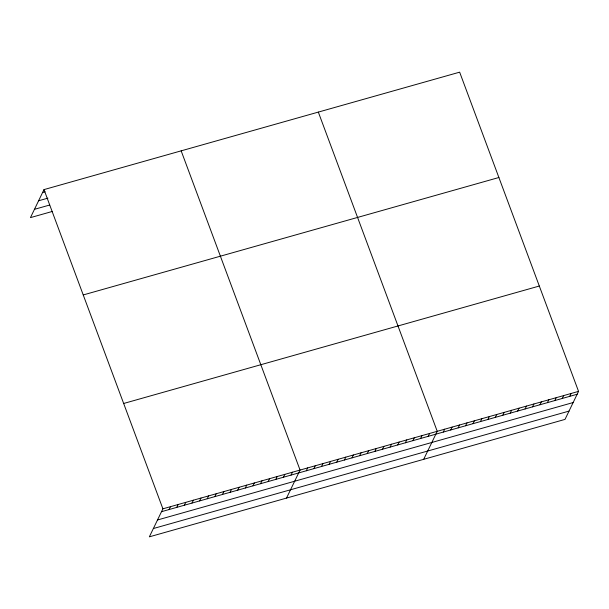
<?xml version="1.0" encoding="UTF-8"?>
<svg xmlns="http://www.w3.org/2000/svg" width="609" height="609" viewBox="0 0 609 609"><rect width="100%" height="100%" fill="white"/><g stroke="black" fill="none" stroke-linecap="round" stroke-linejoin="round"><path stroke-width="0.91" d="M43.993 189.605L162.9 508.812L149.35 536.834L565.007 419.395L578.55 391.374L459.65 72.166L43.993 189.605L30.45 217.626L52.465 211.407M169.127 509.535L170.52 506.658M176.747 507.381L178.14 504.503M184.367 505.226L185.76 502.356M191.987 503.072L193.38 500.202M199.607 500.918L201 498.048M207.227 498.771L208.621 495.893M214.848 496.617L216.241 493.739M222.468 494.462L223.861 491.585M230.088 492.308L231.481 489.438M237.708 490.154L239.101 487.284M245.328 487.999L246.721 485.129M252.948 485.853L254.341 482.975M260.568 483.698L261.961 480.821M268.196 481.544L269.581 478.666M275.816 479.39L277.202 476.52M283.436 477.235L284.822 474.365M291.056 475.081L292.442 472.211M286.519 498.078L300.062 470.057L181.162 150.849M306.297 470.78L307.682 467.902M313.917 468.625L315.302 465.748M321.537 466.471L322.922 463.601M329.157 464.317L330.542 461.447M336.777 462.162L338.162 459.293M344.397 460.016L345.783 457.138M352.017 457.861L353.403 454.984M359.637 455.707L361.023 452.83M367.257 453.553L368.643 450.683M374.878 451.398L376.263 448.529M382.498 449.244L383.883 446.374M390.118 447.097L391.503 444.22M397.738 444.943L399.123 442.065M405.358 442.789L406.743 439.911M412.978 440.634L414.364 437.764M420.598 438.48L421.984 435.61M428.218 436.326L429.611 433.456M423.681 459.323L437.232 431.301L318.324 112.094M443.276 432.078L444.669 429.2M450.713 429.977L452.106 427.099M458.151 427.868L459.544 424.998M465.588 425.767L466.981 422.897M473.026 423.666L474.419 420.796M480.471 421.565L481.856 418.695M487.908 419.464L489.293 416.594M495.345 417.363L496.731 414.493M502.783 415.262L504.168 412.392M510.22 413.161L511.606 410.291M517.658 411.06L519.043 408.182M525.095 408.959L526.481 406.081M532.532 406.858L533.926 403.98M539.97 404.757L541.363 401.879M547.407 402.656L548.8 399.778M554.845 400.555L556.238 397.677M562.282 398.453L563.675 395.576M569.719 396.345L571.113 393.475M42.607 192.482L45.15 191.766M38.595 200.78L47.905 198.146M34.462 209.329L49.702 205.02M83.235 294.946L498.885 177.508M123.657 403.478L539.315 286.032M162.9 508.812L578.55 391.374M161.507 511.689L577.165 394.244M157.495 519.987L573.153 402.541M153.361 528.536L569.019 411.098"/></g></svg>
